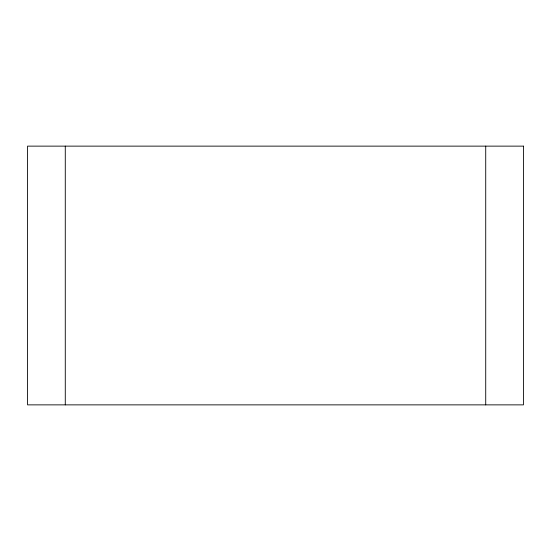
<?xml version="1.0" encoding="UTF-8"?>
<svg xmlns="http://www.w3.org/2000/svg" width="551" height="551" viewBox="0 0 551 551"><rect width="100%" height="100%" fill="white"/><g stroke="black" fill="none" stroke-linecap="round" stroke-linejoin="round"><path stroke-width="0.83" d="M485.72 146.132L485.72 404.868M65.28 146.132L65.28 404.868M523.45 146.132L27.55 146.132L27.55 404.868L523.45 404.868L523.45 146.132"/></g></svg>
